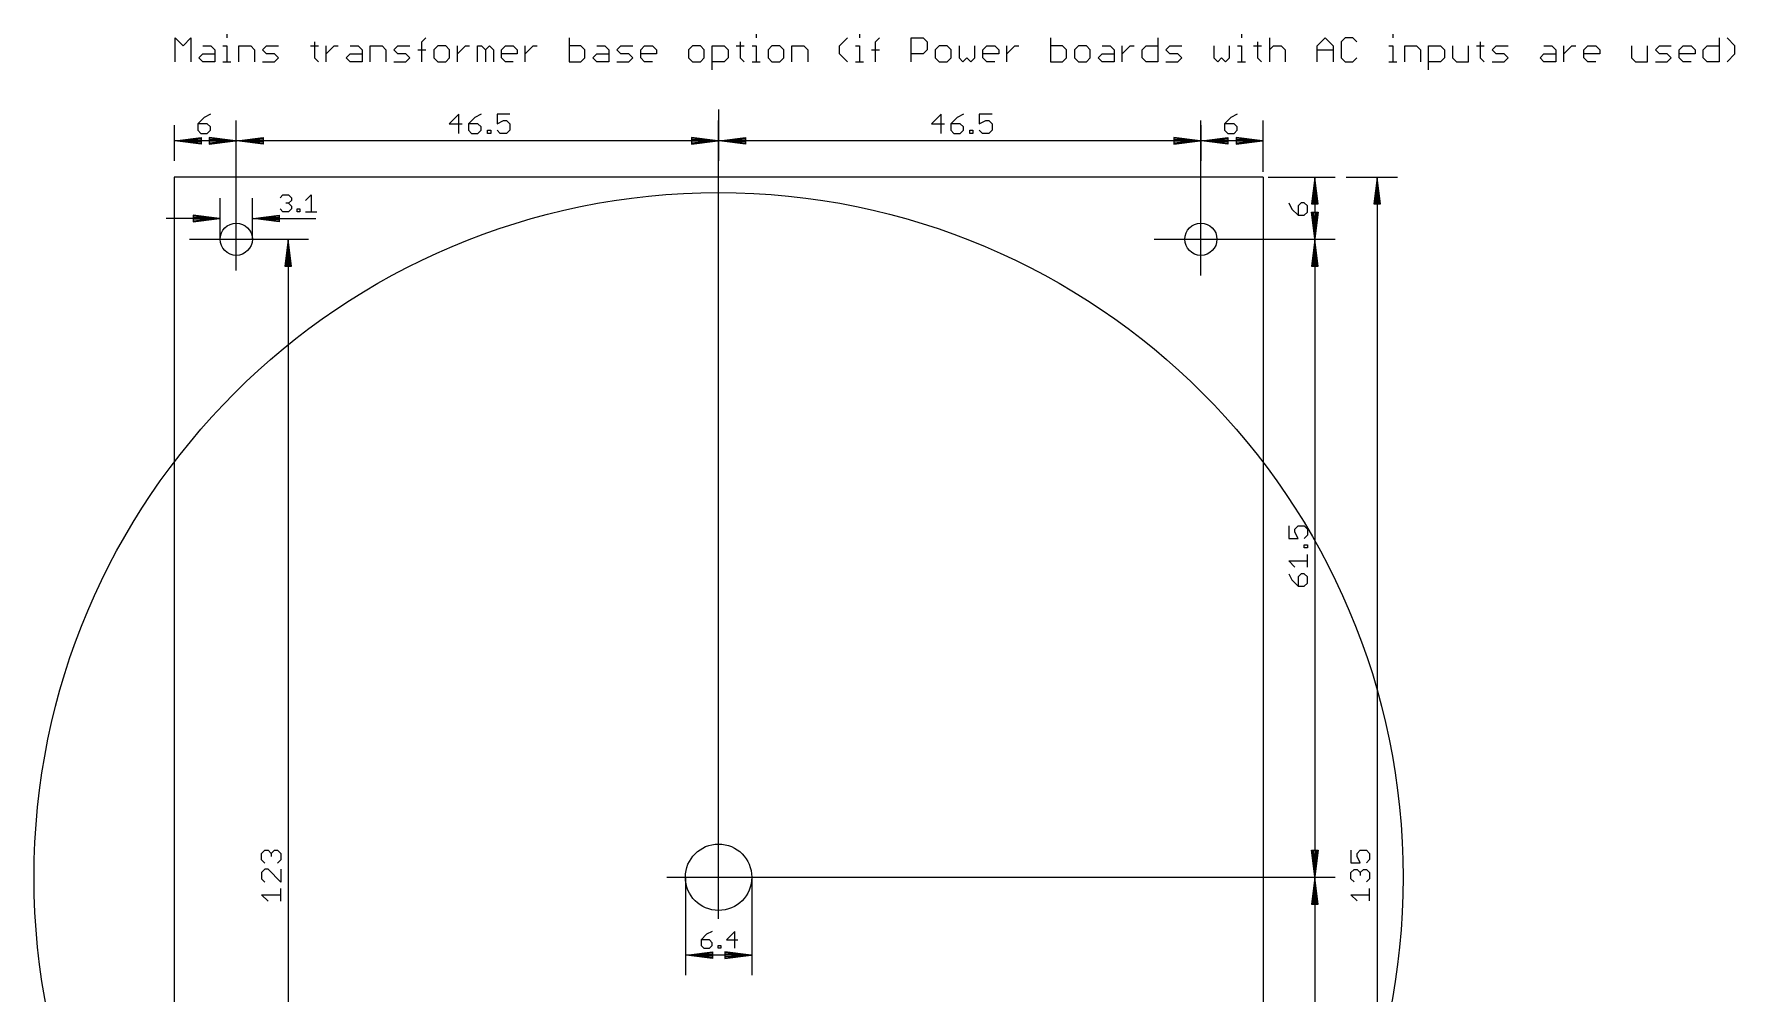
# Model space of a CAD drawing. Extents: x -14 to 150, y -8 to 172.
# Drawn here: x -13.5 to 150.5, y 79.7 to 172.3 of the extents above; entities that cross this region are included whole.
import ezdxf

# ---------------------------------------------------------------- set-up
doc = ezdxf.new("R2010")
doc.units = 0
for name, color, linetype in [('100', 3, 'CONTINUOUS'), ('20', 7, 'CONTINUOUS'), ('47', 2, 'CONTINUOUS')]:
    doc.layers.add(name, color=color, linetype=linetype)

msp = doc.modelspace()

# ---------------------------------------------------------------- linework, layer by layer
at = {"layer": '100'}
msp.add_circle((52.5, 91), 66, dxfattribs=at)
at = {"layer": '20'}
for p, q in [((105, 158.5), (0, 158.5)), ((0, 158.5), (0, 23.5)), ((105, 158.5), (105, 23.5))]:
    msp.add_line(p, q, dxfattribs=at)
for centre, radius in [((6, 152.5), 1.55), ((99, 152.5), 1.55), ((52.5, 91), 3.2)]:
    msp.add_circle(centre, radius, dxfattribs=at)
at = {"layer": '47'}
for p, q in [((5.0887, 172.2835), (5.0887, 171.9004)), ((56.1156, 172.2835), (56.1156, 171.9004)), ((66.0907, 172.2835), (66.0907, 171.9004)), ((102.9222, 172.2835), (102.9222, 171.9004)), ((117.5013, 172.2835), (117.5013, 171.9004)), ((0.1016, 169.6016), (0.1016, 171.9004)), ((0.1016, 171.9004), (0.8679, 171.1341)), ((0.8679, 171.1341), (1.6341, 171.9004)), ((1.6341, 171.9004), (1.6341, 169.6016)), ((2.7867, 171.1341), (3.5529, 171.1341)), ((3.5529, 171.1341), (3.9361, 170.751)), ((3.9361, 170.751), (3.9361, 169.6016)), ((4.7055, 171.1341), (5.0887, 171.1341)), ((5.0887, 171.1341), (5.0887, 169.6016)), ((6.2402, 169.6016), (6.2402, 171.1341)), ((6.2402, 171.1341), (7.3896, 171.1341)), ((7.3896, 171.1341), (7.7727, 170.751)), ((7.7727, 170.751), (7.7727, 169.6016)), ((8.5421, 170.751), (8.9253, 171.1341)), ((8.9253, 170.3679), (8.5421, 170.751)), ((8.9253, 171.1341), (10.0747, 171.1341)), ((13.1461, 171.1341), (13.9123, 171.1341)), ((13.5292, 171.5172), (13.5292, 169.9847)), ((14.6807, 169.6016), (14.6807, 171.1341)), ((14.6807, 170.3679), (15.447, 171.1341)), ((15.447, 171.1341), (15.8301, 171.1341)), ((16.9821, 171.1341), (17.7484, 171.1341)), ((17.7484, 171.1341), (18.1315, 170.751)), ((18.1315, 170.751), (18.1315, 169.6016)), ((18.901, 169.6016), (18.901, 171.1341)), ((18.901, 171.1341), (20.0504, 171.1341)), ((20.0504, 171.1341), (20.4335, 170.751)), ((20.4335, 170.751), (20.4335, 169.6016)), ((21.203, 170.751), (21.5861, 171.1341)), ((21.5861, 170.3679), (21.203, 170.751)), ((21.5861, 171.1341), (22.7355, 171.1341)), ((23.5049, 170.751), (24.2712, 170.751)), ((23.888, 171.5172), (24.2712, 171.9004)), ((23.888, 169.6016), (23.888, 171.5172)), ((25.4227, 171.1341), (25.0396, 170.751)), ((25.0396, 170.751), (25.0396, 169.9847)), ((26.1889, 171.1341), (25.4227, 171.1341)), ((26.5721, 170.751), (26.1889, 171.1341)), ((26.5721, 169.9847), (26.5721, 170.751)), ((27.3415, 169.6016), (27.3415, 171.1341)), ((27.3415, 170.3679), (28.1078, 171.1341)), ((28.1078, 171.1341), (28.4909, 171.1341)), ((29.2598, 169.6016), (29.2598, 171.1341)), ((29.2598, 171.1341), (29.643, 171.1341)), ((29.643, 171.1341), (30.0261, 170.751)), ((30.0261, 170.751), (30.4092, 171.1341)), ((30.0261, 170.751), (30.0261, 169.6016)), ((30.4092, 171.1341), (30.7923, 170.751)), ((30.7923, 170.751), (30.7923, 169.6016)), ((31.5618, 170.751), (31.9449, 171.1341)), ((31.5618, 169.9847), (31.5618, 170.751)), ((31.9449, 171.1341), (32.7112, 171.1341)), ((32.7112, 171.1341), (33.0943, 170.751)), ((33.0943, 170.751), (33.0943, 170.3679)), ((33.8638, 169.6016), (33.8638, 171.1341)), ((33.8638, 170.3679), (34.63, 171.1341)), ((34.63, 171.1341), (35.0131, 171.1341)), ((38.084, 171.9004), (38.084, 169.6016)), ((39.2334, 171.1341), (38.084, 171.1341)), ((39.6165, 170.751), (39.2334, 171.1341)), ((39.6165, 169.9847), (39.6165, 170.751)), ((40.7691, 171.1341), (41.5354, 171.1341)), ((41.5354, 171.1341), (41.9185, 170.751)), ((41.9185, 170.751), (41.9185, 169.6016)), ((42.688, 170.751), (43.0711, 171.1341)), ((43.0711, 170.3679), (42.688, 170.751)), ((43.0711, 171.1341), (44.2205, 171.1341)), ((44.9899, 170.751), (45.373, 171.1341)), ((44.9899, 169.9847), (44.9899, 170.751)), ((45.373, 171.1341), (46.1393, 171.1341)), ((46.1393, 171.1341), (46.5224, 170.751)), ((46.5224, 170.751), (46.5224, 170.3679)), ((49.977, 171.1341), (49.5939, 170.751)), ((49.5939, 170.751), (49.5939, 169.9847)), ((50.7432, 171.1341), (49.977, 171.1341)), ((51.1264, 170.751), (50.7432, 171.1341)), ((51.1264, 169.9847), (51.1264, 170.751)), ((51.8958, 168.8353), (51.8958, 171.1341)), ((51.8958, 171.1341), (53.0452, 171.1341)), ((53.0452, 171.1341), (53.4283, 170.751)), ((53.4283, 170.751), (53.4283, 169.9847)), ((54.1978, 171.1341), (54.964, 171.1341)), ((54.5809, 171.5172), (54.5809, 169.9847)), ((55.7324, 171.1341), (56.1156, 171.1341)), ((56.1156, 171.1341), (56.1156, 169.6016)), ((57.6502, 171.1341), (57.2671, 170.751)), ((57.2671, 170.751), (57.2671, 169.9847)), ((58.4165, 171.1341), (57.6502, 171.1341)), ((58.7996, 170.751), (58.4165, 171.1341)), ((58.7996, 169.9847), (58.7996, 170.751)), ((59.569, 169.6016), (59.569, 171.1341)), ((59.569, 171.1341), (60.7184, 171.1341)), ((60.7184, 171.1341), (61.1016, 170.751)), ((61.1016, 170.751), (61.1016, 169.6016)), ((64.173, 171.1341), (64.9392, 171.9004)), ((64.173, 170.3679), (64.173, 171.1341)), ((65.7076, 171.1341), (66.0907, 171.1341)), ((66.0907, 171.1341), (66.0907, 169.6016)), ((67.2423, 170.751), (68.0085, 170.751)), ((67.6254, 171.5172), (68.0085, 171.9004)), ((67.6254, 169.6016), (67.6254, 171.5172)), ((71.0789, 169.6016), (71.0789, 171.9004)), ((71.0789, 171.9004), (72.2283, 171.9004)), ((72.2283, 171.9004), (72.6114, 171.5172)), ((72.6114, 170.751), (72.2283, 170.3679)), ((72.6114, 171.5172), (72.6114, 170.751)), ((73.764, 171.1341), (73.3808, 170.751)), ((73.3808, 170.751), (73.3808, 169.9847)), ((74.5302, 171.1341), (73.764, 171.1341)), ((74.9133, 170.751), (74.5302, 171.1341)), ((74.9133, 169.9847), (74.9133, 170.751)), ((75.6828, 171.1341), (75.6828, 169.9847)), ((77.2153, 169.9847), (77.2153, 171.1341)), ((77.9848, 170.751), (78.3679, 171.1341)), ((77.9848, 169.9847), (77.9848, 170.751)), ((78.3679, 171.1341), (79.1341, 171.1341)), ((79.1341, 171.1341), (79.5173, 170.751)), ((79.5173, 170.751), (79.5173, 170.3679)), ((80.2867, 169.6016), (80.2867, 171.1341)), ((80.2867, 170.3679), (81.053, 171.1341)), ((81.053, 171.1341), (81.4361, 171.1341)), ((84.507, 171.9004), (84.507, 169.6016)), ((85.6564, 171.1341), (84.507, 171.1341)), ((86.0395, 170.751), (85.6564, 171.1341)), ((86.0395, 169.9847), (86.0395, 170.751)), ((87.1921, 171.1341), (86.809, 170.751)), ((86.809, 170.751), (86.809, 169.9847)), ((87.9583, 171.1341), (87.1921, 171.1341)), ((88.3415, 170.751), (87.9583, 171.1341)), ((88.3415, 169.9847), (88.3415, 170.751)), ((89.4941, 171.1341), (90.2603, 171.1341)), ((90.2603, 171.1341), (90.6434, 170.751)), ((90.6434, 170.751), (90.6434, 169.6016)), ((91.4129, 169.6016), (91.4129, 171.1341)), ((91.4129, 170.3679), (92.1792, 171.1341)), ((92.1792, 171.1341), (92.5623, 171.1341)), ((93.3312, 170.751), (93.7143, 171.1341)), ((93.3312, 169.9847), (93.3312, 170.751)), ((93.7143, 171.1341), (94.8637, 171.1341)), ((94.8637, 171.9004), (94.8637, 169.6016)), ((95.6332, 170.751), (96.0163, 171.1341)), ((96.0163, 170.3679), (95.6332, 170.751)), ((96.0163, 171.1341), (97.1657, 171.1341)), ((100.2371, 171.1341), (100.2371, 169.9847)), ((101.7696, 169.9847), (101.7696, 171.1341)), ((102.5391, 171.1341), (102.9222, 171.1341)), ((102.9222, 171.1341), (102.9222, 169.6016)), ((104.0737, 171.1341), (104.84, 171.1341)), ((104.4568, 171.5172), (104.4568, 169.9847)), ((105.6084, 171.9004), (105.6084, 169.6016)), ((105.6084, 170.751), (105.9915, 171.1341)), ((105.9915, 171.1341), (106.7577, 171.1341)), ((106.7577, 171.1341), (107.1409, 170.751)), ((107.1409, 170.751), (107.1409, 169.6016)), ((110.2123, 171.1341), (110.9785, 171.9004)), ((110.2123, 169.6016), (110.2123, 171.1341)), ((110.2123, 170.751), (111.7448, 170.751)), ((110.9785, 171.9004), (111.7448, 171.1341)), ((111.7448, 171.1341), (111.7448, 169.6016)), ((112.8974, 171.9004), (112.5142, 171.5172)), ((112.5142, 171.5172), (112.5142, 169.9847)), ((113.6636, 171.9004), (112.8974, 171.9004)), ((114.0468, 171.5172), (113.6636, 171.9004)), ((117.1182, 171.1341), (117.5013, 171.1341)), ((117.5013, 171.1341), (117.5013, 169.6016)), ((118.6528, 169.6016), (118.6528, 171.1341)), ((118.6528, 171.1341), (119.8022, 171.1341)), ((119.8022, 171.1341), (120.1853, 170.751)), ((120.1853, 170.751), (120.1853, 169.6016)), ((120.9548, 168.8353), (120.9548, 171.1341)), ((120.9548, 171.1341), (122.1042, 171.1341)), ((122.1042, 171.1341), (122.4873, 170.751)), ((122.4873, 170.751), (122.4873, 169.9847)), ((123.2568, 171.1341), (123.2568, 169.9847)), ((124.7893, 169.6016), (124.7893, 171.1341)), ((125.5587, 171.1341), (126.325, 171.1341)), ((125.9418, 171.5172), (125.9418, 169.9847)), ((127.0934, 170.751), (127.4765, 171.1341)), ((127.4765, 170.3679), (127.0934, 170.751)), ((127.4765, 171.1341), (128.6259, 171.1341)), ((132.0804, 171.1341), (132.8467, 171.1341)), ((132.8467, 171.1341), (133.2298, 170.751)), ((133.2298, 170.751), (133.2298, 169.6016)), ((133.9993, 169.6016), (133.9993, 171.1341)), ((133.9993, 170.3679), (134.7655, 171.1341)), ((134.7655, 171.1341), (135.1486, 171.1341)), ((135.9176, 170.751), (136.3007, 171.1341)), ((135.9176, 169.9847), (135.9176, 170.751)), ((136.3007, 171.1341), (137.0669, 171.1341)), ((137.0669, 171.1341), (137.4501, 170.751)), ((137.4501, 170.751), (137.4501, 170.3679)), ((140.5215, 171.1341), (140.5215, 169.9847)), ((142.054, 169.6016), (142.054, 171.1341)), ((142.8235, 170.751), (143.2066, 171.1341)), ((143.2066, 170.3679), (142.8235, 170.751)), ((143.2066, 171.1341), (144.356, 171.1341)), ((145.1254, 170.751), (145.5086, 171.1341)), ((145.1254, 169.9847), (145.1254, 170.751)), ((145.5086, 171.1341), (146.2748, 171.1341)), ((146.2748, 171.1341), (146.6579, 170.751)), ((146.6579, 170.751), (146.6579, 170.3679)), ((147.4274, 170.751), (147.8105, 171.1341)), ((147.4274, 169.9847), (147.4274, 170.751)), ((147.8105, 171.1341), (148.9599, 171.1341)), ((148.9599, 171.9004), (148.9599, 169.6016)), ((150.4956, 171.1341), (149.7294, 171.9004)), ((150.4956, 170.3679), (150.4956, 171.1341)), ((2.4036, 169.9847), (2.7867, 170.3679)), ((2.7867, 169.6016), (2.4036, 169.9847)), ((2.7867, 170.3679), (3.9361, 170.3679)), ((3.9361, 169.6016), (2.7867, 169.6016)), ((4.7055, 169.6016), (5.4718, 169.6016)), ((8.5421, 169.6016), (9.6915, 169.6016)), ((9.6915, 170.3679), (8.9253, 170.3679)), ((10.0747, 169.9847), (9.6915, 170.3679)), ((9.6915, 169.6016), (10.0747, 169.9847)), ((13.5292, 169.9847), (13.9123, 169.6016)), ((16.599, 169.9847), (16.9821, 170.3679)), ((16.9821, 169.6016), (16.599, 169.9847)), ((16.9821, 170.3679), (18.1315, 170.3679)), ((18.1315, 169.6016), (16.9821, 169.6016)), ((21.203, 169.6016), (22.3523, 169.6016)), ((22.3523, 170.3679), (21.5861, 170.3679)), ((22.7355, 169.9847), (22.3523, 170.3679)), ((22.3523, 169.6016), (22.7355, 169.9847)), ((25.0396, 169.9847), (25.4227, 169.6016)), ((25.4227, 169.6016), (26.1889, 169.6016)), ((26.1889, 169.6016), (26.5721, 169.9847)), ((33.0943, 170.3679), (31.5618, 170.3679)), ((31.9449, 169.6016), (31.5618, 169.9847)), ((32.7112, 169.6016), (31.9449, 169.6016)), ((38.084, 169.6016), (39.2334, 169.6016)), ((39.2334, 169.6016), (39.6165, 169.9847)), ((40.386, 169.9847), (40.7691, 170.3679)), ((40.7691, 169.6016), (40.386, 169.9847)), ((40.7691, 170.3679), (41.9185, 170.3679)), ((41.9185, 169.6016), (40.7691, 169.6016)), ((42.688, 169.6016), (43.8373, 169.6016)), ((43.8373, 170.3679), (43.0711, 170.3679)), ((44.2205, 169.9847), (43.8373, 170.3679)), ((43.8373, 169.6016), (44.2205, 169.9847)), ((46.5224, 170.3679), (44.9899, 170.3679)), ((45.373, 169.6016), (44.9899, 169.9847)), ((46.1393, 169.6016), (45.373, 169.6016)), ((49.5939, 169.9847), (49.977, 169.6016)), ((49.977, 169.6016), (50.7432, 169.6016)), ((50.7432, 169.6016), (51.1264, 169.9847)), ((53.0452, 169.6016), (51.8958, 169.6016)), ((53.4283, 169.9847), (53.0452, 169.6016)), ((54.5809, 169.9847), (54.964, 169.6016)), ((55.7324, 169.6016), (56.4987, 169.6016)), ((57.2671, 169.9847), (57.6502, 169.6016)), ((57.6502, 169.6016), (58.4165, 169.6016)), ((58.4165, 169.6016), (58.7996, 169.9847)), ((64.9392, 169.6016), (64.173, 170.3679)), ((65.7076, 169.6016), (66.4739, 169.6016)), ((72.2283, 170.3679), (71.0789, 170.3679)), ((73.3808, 169.9847), (73.764, 169.6016)), ((73.764, 169.6016), (74.5302, 169.6016)), ((74.5302, 169.6016), (74.9133, 169.9847)), ((75.6828, 169.9847), (76.0659, 169.6016)), ((76.0659, 169.6016), (76.4491, 169.9847)), ((76.4491, 169.9847), (76.8322, 169.6016)), ((76.8322, 169.6016), (77.2153, 169.9847)), ((79.5173, 170.3679), (77.9848, 170.3679)), ((78.3679, 169.6016), (77.9848, 169.9847)), ((79.1341, 169.6016), (78.3679, 169.6016)), ((84.507, 169.6016), (85.6564, 169.6016)), ((85.6564, 169.6016), (86.0395, 169.9847)), ((86.809, 169.9847), (87.1921, 169.6016)), ((87.1921, 169.6016), (87.9583, 169.6016)), ((87.9583, 169.6016), (88.3415, 169.9847)), ((89.1109, 169.9847), (89.4941, 170.3679)), ((89.4941, 169.6016), (89.1109, 169.9847)), ((89.4941, 170.3679), (90.6434, 170.3679)), ((90.6434, 169.6016), (89.4941, 169.6016)), ((93.7143, 169.6016), (93.3312, 169.9847)), ((94.8637, 169.6016), (93.7143, 169.6016)), ((95.6332, 169.6016), (96.7825, 169.6016)), ((96.7825, 170.3679), (96.0163, 170.3679)), ((97.1657, 169.9847), (96.7825, 170.3679)), ((96.7825, 169.6016), (97.1657, 169.9847)), ((100.2371, 169.9847), (100.6202, 169.6016)), ((100.6202, 169.6016), (101.0034, 169.9847)), ((101.0034, 169.9847), (101.3865, 169.6016)), ((101.3865, 169.6016), (101.7696, 169.9847)), ((102.5391, 169.6016), (103.3053, 169.6016)), ((104.4568, 169.9847), (104.84, 169.6016)), ((112.5142, 169.9847), (112.8974, 169.6016)), ((112.8974, 169.6016), (113.6636, 169.6016)), ((113.6636, 169.6016), (114.0468, 169.9847)), ((117.1182, 169.6016), (117.8844, 169.6016)), ((122.1042, 169.6016), (120.9548, 169.6016)), ((122.4873, 169.9847), (122.1042, 169.6016)), ((123.2568, 169.9847), (123.6399, 169.6016)), ((123.6399, 169.6016), (124.7893, 169.6016)), ((125.9418, 169.9847), (126.325, 169.6016)), ((127.0934, 169.6016), (128.2427, 169.6016)), ((128.2427, 170.3679), (127.4765, 170.3679)), ((128.6259, 169.9847), (128.2427, 170.3679)), ((128.2427, 169.6016), (128.6259, 169.9847)), ((131.6973, 169.9847), (132.0804, 170.3679)), ((132.0804, 169.6016), (131.6973, 169.9847)), ((132.0804, 170.3679), (133.2298, 170.3679)), ((133.2298, 169.6016), (132.0804, 169.6016)), ((137.4501, 170.3679), (135.9176, 170.3679)), ((136.3007, 169.6016), (135.9176, 169.9847)), ((137.0669, 169.6016), (136.3007, 169.6016)), ((140.5215, 169.9847), (140.9046, 169.6016)), ((140.9046, 169.6016), (142.054, 169.6016)), ((142.8235, 169.6016), (143.9728, 169.6016)), ((143.9728, 170.3679), (143.2066, 170.3679)), ((144.356, 169.9847), (143.9728, 170.3679)), ((143.9728, 169.6016), (144.356, 169.9847)), ((146.6579, 170.3679), (145.1254, 170.3679)), ((145.5086, 169.6016), (145.1254, 169.9847)), ((146.2748, 169.6016), (145.5086, 169.6016)), ((147.8105, 169.6016), (147.4274, 169.9847)), ((148.9599, 169.6016), (147.8105, 169.6016)), ((149.7294, 169.6016), (150.4956, 170.3679)), ((2.8982, 164.2472), (2.2818, 163.6308)), ((3.5146, 164.5554), (2.8982, 164.2472)), ((27.4615, 164.5554), (26.5369, 163.6308)), ((27.4615, 162.7062), (27.4615, 164.5554)), ((28.9948, 164.2472), (28.3784, 163.6308)), ((29.6112, 164.5554), (28.9948, 164.2472)), ((32.3736, 164.5554), (31.1408, 164.5554)), ((31.1408, 164.5554), (31.1408, 163.6308)), ((52.5, 165), (52.5, 160.05)), ((73.9615, 164.5554), (73.0369, 163.6308)), ((73.9615, 162.7062), (73.9615, 164.5554)), ((75.4948, 164.2472), (74.8784, 163.6308)), ((76.1112, 164.5554), (75.4948, 164.2472)), ((78.8736, 164.5554), (77.6408, 164.5554)), ((77.6408, 164.5554), (77.6408, 163.6308)), ((101.8982, 164.2472), (101.2818, 163.6308)), ((102.5146, 164.5554), (101.8982, 164.2472)), ((0, 163.5), (0, 160.05)), ((2.2818, 163.6308), (2.2818, 163.0144)), ((3.2064, 163.6308), (2.2818, 163.6308)), ((2.2818, 163.0144), (2.59, 162.7062)), ((2.59, 162.7062), (3.2064, 162.7062)), ((3.5146, 163.3226), (3.2064, 163.6308)), ((3.2064, 162.7062), (3.5146, 163.0144)), ((3.5146, 163.0144), (3.5146, 163.3226)), ((6, 160.5), (6, 163.95)), ((6, 149.5), (6, 163.95)), ((26.5369, 163.6308), (27.7697, 163.6308)), ((28.3784, 163.6308), (28.3784, 163.0144)), ((29.303, 163.6308), (28.3784, 163.6308)), ((28.3784, 163.0144), (28.6866, 162.7062)), ((28.6866, 162.7062), (29.303, 162.7062)), ((29.6112, 163.3226), (29.303, 163.6308)), ((29.303, 162.7062), (29.6112, 163.0144)), ((29.6112, 163.0144), (29.6112, 163.3226)), ((30.22, 162.7062), (30.22, 163.0144)), ((30.22, 163.0144), (30.5282, 163.0144)), ((30.5282, 162.7062), (30.22, 162.7062)), ((30.5282, 163.0144), (30.5282, 162.7062)), ((31.1408, 163.6308), (31.7572, 163.939)), ((31.449, 162.7062), (31.1408, 163.0144)), ((32.0654, 162.7062), (31.449, 162.7062)), ((31.7572, 163.939), (32.0654, 163.939)), ((32.0654, 163.939), (32.3736, 163.6308)), ((32.3736, 163.0144), (32.0654, 162.7062)), ((32.3736, 163.6308), (32.3736, 163.0144)), ((52.5, 87), (52.5, 163.95)), ((73.0369, 163.6308), (74.2696, 163.6308)), ((74.8784, 163.6308), (74.8784, 163.0144)), ((75.803, 163.6308), (74.8784, 163.6308)), ((74.8784, 163.0144), (75.1866, 162.7062)), ((75.1866, 162.7062), (75.803, 162.7062)), ((76.1112, 163.3226), (75.803, 163.6308)), ((75.803, 162.7062), (76.1112, 163.0144)), ((76.1112, 163.0144), (76.1112, 163.3226)), ((76.72, 162.7062), (76.72, 163.0144)), ((76.72, 163.0144), (77.0282, 163.0144)), ((77.0282, 162.7062), (76.72, 162.7062)), ((77.0282, 163.0144), (77.0282, 162.7062)), ((77.6408, 163.6308), (78.2572, 163.939)), ((77.949, 162.7062), (77.6408, 163.0144)), ((78.5654, 162.7062), (77.949, 162.7062)), ((78.2572, 163.939), (78.5654, 163.939)), ((78.5654, 163.939), (78.8736, 163.6308)), ((78.8736, 163.0144), (78.5654, 162.7062)), ((78.8736, 163.6308), (78.8736, 163.0144)), ((99, 149), (99, 163.95)), ((99, 163.5), (99, 160.05)), ((101.2818, 163.6308), (101.2818, 163.0144)), ((102.2064, 163.6308), (101.2818, 163.6308)), ((101.2818, 163.0144), (101.59, 162.7062)), ((101.59, 162.7062), (102.2064, 162.7062)), ((102.5146, 163.3226), (102.2064, 163.6308)), ((102.2064, 162.7062), (102.5146, 163.0144)), ((102.5146, 163.0144), (102.5146, 163.3226)), ((105, 159), (105, 163.95)), ((0.065, 162), (2.6, 162.3192)), ((0.065, 162), (2.6, 162.26)), ((0.065, 162), (2.6, 162.13)), ((5.935, 162), (0.065, 162)), ((2.6, 161.6808), (0.065, 162)), ((2.6, 161.87), (0.065, 162)), ((2.6, 161.74), (0.065, 162)), ((2.6, 162.3192), (2.6, 161.6808)), ((5.935, 162), (3.4, 162.3192)), ((3.4, 162.3192), (3.4, 161.6808)), ((5.935, 162), (3.4, 162.26)), ((5.935, 162), (3.4, 162.13)), ((3.4, 161.6808), (5.935, 162)), ((3.4, 161.87), (5.935, 162)), ((3.4, 161.74), (5.935, 162)), ((6.065, 162), (8.6, 162.3192)), ((6.065, 162), (8.6, 162.26)), ((6.065, 162), (8.6, 162.13)), ((52.435, 162), (6.065, 162)), ((8.6, 161.6808), (6.065, 162)), ((8.6, 161.87), (6.065, 162)), ((8.6, 161.74), (6.065, 162)), ((8.6, 162.3192), (8.6, 161.6808)), ((52.435, 162), (49.9, 162.3192)), ((49.9, 162.3192), (49.9, 161.6808)), ((52.435, 162), (49.9, 162.26)), ((52.435, 162), (49.9, 162.13)), ((49.9, 161.6808), (52.435, 162)), ((49.9, 161.87), (52.435, 162)), ((49.9, 161.74), (52.435, 162)), ((52.565, 162), (55.1, 162.3192)), ((52.565, 162), (55.1, 162.26)), ((52.565, 162), (55.1, 162.13)), ((98.935, 162), (52.565, 162)), ((55.1, 161.6808), (52.565, 162)), ((55.1, 161.87), (52.565, 162)), ((55.1, 161.74), (52.565, 162)), ((55.1, 162.3192), (55.1, 161.6808)), ((98.935, 162), (96.4, 162.3192)), ((96.4, 162.3192), (96.4, 161.6808)), ((98.935, 162), (96.4, 162.26)), ((98.935, 162), (96.4, 162.13)), ((96.4, 161.6808), (98.935, 162)), ((96.4, 161.87), (98.935, 162)), ((96.4, 161.74), (98.935, 162)), ((99.065, 162), (101.6, 162.3192)), ((99.065, 162), (101.6, 162.26)), ((99.065, 162), (101.6, 162.13)), ((104.935, 162), (99.065, 162)), ((101.6, 161.6808), (99.065, 162)), ((101.6, 161.87), (99.065, 162)), ((101.6, 161.74), (99.065, 162)), ((101.6, 162.3192), (101.6, 161.6808)), ((104.935, 162), (102.4, 162.3192)), ((102.4, 162.3192), (102.4, 161.6808)), ((104.935, 162), (102.4, 162.26)), ((104.935, 162), (102.4, 162.13)), ((102.4, 161.6808), (104.935, 162)), ((102.4, 161.87), (104.935, 162)), ((102.4, 161.74), (104.935, 162)), ((105.5, 158.5), (111.95, 158.5)), ((110, 158.435), (109.6808, 155.9)), ((110, 158.435), (109.74, 155.9)), ((110, 158.435), (109.87, 155.9)), ((110, 158.435), (110, 152.565)), ((110.3192, 155.9), (110, 158.435)), ((110.13, 155.9), (110, 158.435)), ((110.26, 155.9), (110, 158.435)), ((113, 158.5), (117.95, 158.5)), ((116, 158.435), (115.6808, 155.9)), ((116, 158.435), (115.74, 155.9)), ((116, 158.435), (115.87, 155.9)), ((116, 158.435), (116, 23.565)), ((116.3192, 155.9), (116, 158.435)), ((116.13, 155.9), (116, 158.435)), ((116.26, 155.9), (116, 158.435)), ((4.45, 152.5), (4.45, 156.45)), ((7.55, 152.5), (7.55, 156.45)), ((10.2262, 156.5065), (10.4974, 156.7777)), ((10.4974, 156.7777), (11.0397, 156.7777)), ((11.0397, 155.9642), (10.7685, 155.9642)), ((11.0397, 156.7777), (11.3109, 156.5065)), ((11.3109, 156.2354), (11.0397, 155.9642)), ((11.0397, 155.9642), (11.3109, 155.693)), ((11.3109, 156.5065), (11.3109, 156.2354)), ((12.6819, 156.2354), (13.2243, 156.7777)), ((13.2243, 156.7777), (13.2243, 155.1507)), ((107.4701, 156.0061), (107.7698, 155.4066)), ((108.669, 156.0061), (108.3692, 155.7064)), ((108.9687, 156.0061), (108.669, 156.0061)), ((109.2684, 155.7064), (108.9687, 156.0061)), ((109.6808, 155.9), (110.3192, 155.9)), ((115.6808, 155.9), (116.3192, 155.9)), ((4.385, 154.5), (-0.75, 154.5)), ((4.385, 154.5), (1.85, 154.8192)), ((1.85, 154.8192), (1.85, 154.1808)), ((4.385, 154.5), (1.85, 154.76)), ((4.385, 154.5), (1.85, 154.63)), ((1.85, 154.1808), (4.385, 154.5)), ((1.85, 154.37), (4.385, 154.5)), ((1.85, 154.24), (4.385, 154.5)), ((7.615, 154.5), (10.15, 154.8192)), ((7.615, 154.5), (10.15, 154.76)), ((7.615, 154.5), (10.15, 154.63)), ((7.615, 154.5), (13.6846, 154.5)), ((10.15, 154.1808), (7.615, 154.5)), ((10.15, 154.37), (7.615, 154.5)), ((10.15, 154.24), (7.615, 154.5)), ((10.15, 154.8192), (10.15, 154.1808)), ((10.4974, 155.1507), (10.2262, 155.4219)), ((11.0397, 155.1507), (10.4974, 155.1507)), ((11.3109, 155.4219), (11.0397, 155.1507)), ((11.3109, 155.693), (11.3109, 155.4219)), ((11.8634, 155.1507), (11.8634, 155.4219)), ((11.8634, 155.4219), (12.1345, 155.4219)), ((12.1345, 155.1507), (11.8634, 155.1507)), ((12.1345, 155.4219), (12.1345, 155.1507)), ((12.6819, 155.1507), (13.7666, 155.1507)), ((107.7698, 155.4066), (108.3692, 154.8072)), ((108.3692, 155.7064), (108.3692, 154.8072)), ((108.3692, 154.8072), (108.9687, 154.8072)), ((108.9687, 154.8072), (109.2684, 155.1069)), ((109.2684, 155.1069), (109.2684, 155.7064)), ((110, 152.565), (109.6808, 155.1)), ((109.6808, 155.1), (110.3192, 155.1)), ((110, 152.565), (109.74, 155.1)), ((110, 152.565), (109.87, 155.1)), ((110.3192, 155.1), (110, 152.565)), ((110.13, 155.1), (110, 152.565)), ((110.26, 155.1), (110, 152.565)), ((6, 152.1808), (6, 152.8192)), ((1.5, 152.5), (12.95, 152.5)), ((5.6808, 152.5), (6.3192, 152.5)), ((11, 152.435), (10.6808, 149.9)), ((11, 152.435), (10.74, 149.9)), ((11, 152.435), (10.87, 149.9)), ((11, 152.435), (11, 29.565)), ((11.3192, 149.9), (11, 152.435)), ((11.13, 149.9), (11, 152.435)), ((11.26, 149.9), (11, 152.435)), ((94.5, 152.5), (111.95, 152.5)), ((108.5, 152.5), (111.95, 152.5)), ((110, 152.435), (109.6808, 149.9)), ((110, 152.435), (109.74, 149.9)), ((110, 152.435), (109.87, 149.9)), ((110, 152.435), (110, 91.065)), ((110.3192, 149.9), (110, 152.435)), ((110.13, 149.9), (110, 152.435)), ((110.26, 149.9), (110, 152.435)), ((10.6808, 149.9), (11.3192, 149.9)), ((109.6808, 149.9), (110.3192, 149.9)), ((107.4701, 124.8651), (107.4701, 123.6662)), ((108.0695, 124.5654), (108.3692, 124.8651)), ((108.3692, 124.8651), (108.9687, 124.8651)), ((108.9687, 124.8651), (109.2684, 124.5654)), ((107.4701, 123.6662), (108.3692, 123.6662)), ((108.0695, 124.2656), (108.0695, 124.5654)), ((108.3692, 123.6662), (108.0695, 124.2656)), ((109.2684, 123.9659), (108.9687, 123.6662)), ((108.9687, 122.7454), (108.9687, 123.0451)), ((108.9687, 123.0451), (109.2684, 123.0451)), ((109.2684, 124.5654), (109.2684, 123.9659)), ((109.2684, 123.0451), (109.2684, 122.7454)), ((108.0695, 120.9038), (107.4701, 121.5033)), ((107.4701, 121.5033), (109.2684, 121.5033)), ((109.2684, 122.7454), (108.9687, 122.7454)), ((109.2684, 120.9038), (109.2684, 122.1027)), ((107.4701, 120.2612), (107.7698, 119.6617)), ((108.669, 120.2612), (108.3692, 119.9614)), ((108.3692, 119.9614), (108.3692, 119.0623)), ((108.9687, 120.2612), (108.669, 120.2612)), ((109.2684, 119.9614), (108.9687, 120.2612)), ((109.2684, 119.362), (109.2684, 119.9614)), ((107.7698, 119.6617), (108.3692, 119.0623)), ((108.3692, 119.0623), (108.9687, 119.0623)), ((108.9687, 119.0623), (109.2684, 119.362)), ((8.4446, 93.2963), (8.7528, 93.6045)), ((8.7528, 93.6045), (9.061, 93.6045)), ((9.061, 93.6045), (9.3692, 93.2963)), ((9.3692, 93.2963), (9.6774, 93.6045)), ((9.6774, 93.6045), (9.9856, 93.6045)), ((9.9856, 93.6045), (10.2938, 93.2963)), ((110, 91.065), (109.6808, 93.6)), ((109.6808, 93.6), (110.3192, 93.6)), ((110, 91.065), (109.74, 93.6)), ((110, 91.065), (109.87, 93.6)), ((110.3192, 93.6), (110, 91.065)), ((110.13, 93.6), (110, 91.065)), ((110.26, 93.6), (110, 91.065)), ((113.4701, 93.596), (113.4701, 92.3971)), ((114.0695, 93.2962), (114.3692, 93.596)), ((114.3692, 93.596), (114.9687, 93.596)), ((114.9687, 93.596), (115.2684, 93.2962)), ((8.4446, 92.6799), (8.4446, 93.2963)), ((8.7528, 92.3717), (8.4446, 92.6799)), ((9.3692, 93.2963), (9.3692, 92.9881)), ((10.2938, 92.6799), (9.9856, 92.3717)), ((10.2938, 93.2963), (10.2938, 92.6799)), ((113.4701, 92.3971), (114.3692, 92.3971)), ((114.0695, 92.9965), (114.0695, 93.2962)), ((114.3692, 92.3971), (114.0695, 92.9965)), ((115.2684, 92.6968), (114.9687, 92.3971)), ((115.2684, 93.2962), (115.2684, 92.6968)), ((8.7528, 91.7629), (8.4446, 91.4547)), ((8.4446, 91.4547), (8.4446, 90.8383)), ((8.4446, 90.8383), (8.7528, 90.5301)), ((9.061, 91.7629), (8.7528, 91.7629)), ((10.2938, 90.5301), (9.061, 91.7629)), ((10.2938, 91.7629), (10.2938, 90.5301)), ((47.5, 91), (111.95, 91)), ((49.3, 91), (49.3, 81.55)), ((52.1808, 91), (52.8192, 91)), ((52.5, 90.6808), (52.5, 91.3192)), ((55.7, 91), (55.7, 81.55)), ((106, 91), (111.95, 91)), ((110, 90.935), (109.6808, 88.4)), ((110, 90.935), (109.74, 88.4)), ((110, 90.935), (109.87, 88.4)), ((110, 90.935), (110, 29.565)), ((110.3192, 88.4), (110, 90.935)), ((110.13, 88.4), (110, 90.935)), ((110.26, 88.4), (110, 90.935)), ((113.4701, 91.4547), (113.7698, 91.7544)), ((113.4701, 90.8552), (113.4701, 91.4547)), ((113.7698, 90.5555), (113.4701, 90.8552)), ((113.7698, 91.7544), (114.0695, 91.7544)), ((114.0695, 91.7544), (114.3692, 91.4547)), ((114.3692, 91.4547), (114.669, 91.7544)), ((114.3692, 91.4547), (114.3692, 91.1549)), ((114.669, 91.7544), (114.9687, 91.7544)), ((114.9687, 91.7544), (115.2684, 91.4547)), ((115.2684, 90.8552), (114.9687, 90.5555)), ((115.2684, 91.4547), (115.2684, 90.8552)), ((9.061, 88.6885), (8.4446, 89.3049)), ((8.4446, 89.3049), (10.2938, 89.3049)), ((10.2938, 88.6885), (10.2938, 89.9213)), ((114.0695, 88.7139), (113.4701, 89.3134)), ((113.4701, 89.3134), (115.2684, 89.3134)), ((115.2684, 88.7139), (115.2684, 89.9128)), ((109.6808, 88.4), (110.3192, 88.4)), ((51.3512, 85.5065), (50.8089, 84.9642)), ((51.8935, 85.7777), (51.3512, 85.5065)), ((54.0781, 85.7777), (53.2646, 84.9642)), ((54.0781, 84.1507), (54.0781, 85.7777)), ((49.365, 83.5), (51.9, 83.8192)), ((49.365, 83.5), (51.9, 83.76)), ((50.8089, 84.9642), (50.8089, 84.4219)), ((51.6224, 84.9642), (50.8089, 84.9642)), ((50.8089, 84.4219), (51.08, 84.1507)), ((51.08, 84.1507), (51.6224, 84.1507)), ((51.8935, 84.693), (51.6224, 84.9642)), ((51.6224, 84.1507), (51.8935, 84.4219)), ((51.8935, 84.4219), (51.8935, 84.693)), ((51.9, 83.8192), (51.9, 83.1808)), ((52.446, 84.1507), (52.446, 84.4219)), ((52.446, 84.4219), (52.7172, 84.4219)), ((52.7172, 84.1507), (52.446, 84.1507)), ((52.7172, 84.4219), (52.7172, 84.1507)), ((55.635, 83.5), (53.1, 83.8192)), ((53.1, 83.8192), (53.1, 83.1808)), ((55.635, 83.5), (53.1, 83.76)), ((53.2646, 84.9642), (54.3493, 84.9642)), ((49.365, 83.5), (51.9, 83.63)), ((55.635, 83.5), (49.365, 83.5)), ((51.9, 83.1808), (49.365, 83.5)), ((51.9, 83.37), (49.365, 83.5)), ((51.9, 83.24), (49.365, 83.5)), ((55.635, 83.5), (53.1, 83.63)), ((53.1, 83.1808), (55.635, 83.5)), ((53.1, 83.37), (55.635, 83.5)), ((53.1, 83.24), (55.635, 83.5))]:
    msp.add_line(p, q, dxfattribs=at)

doc.saveas('drawing.dxf')
